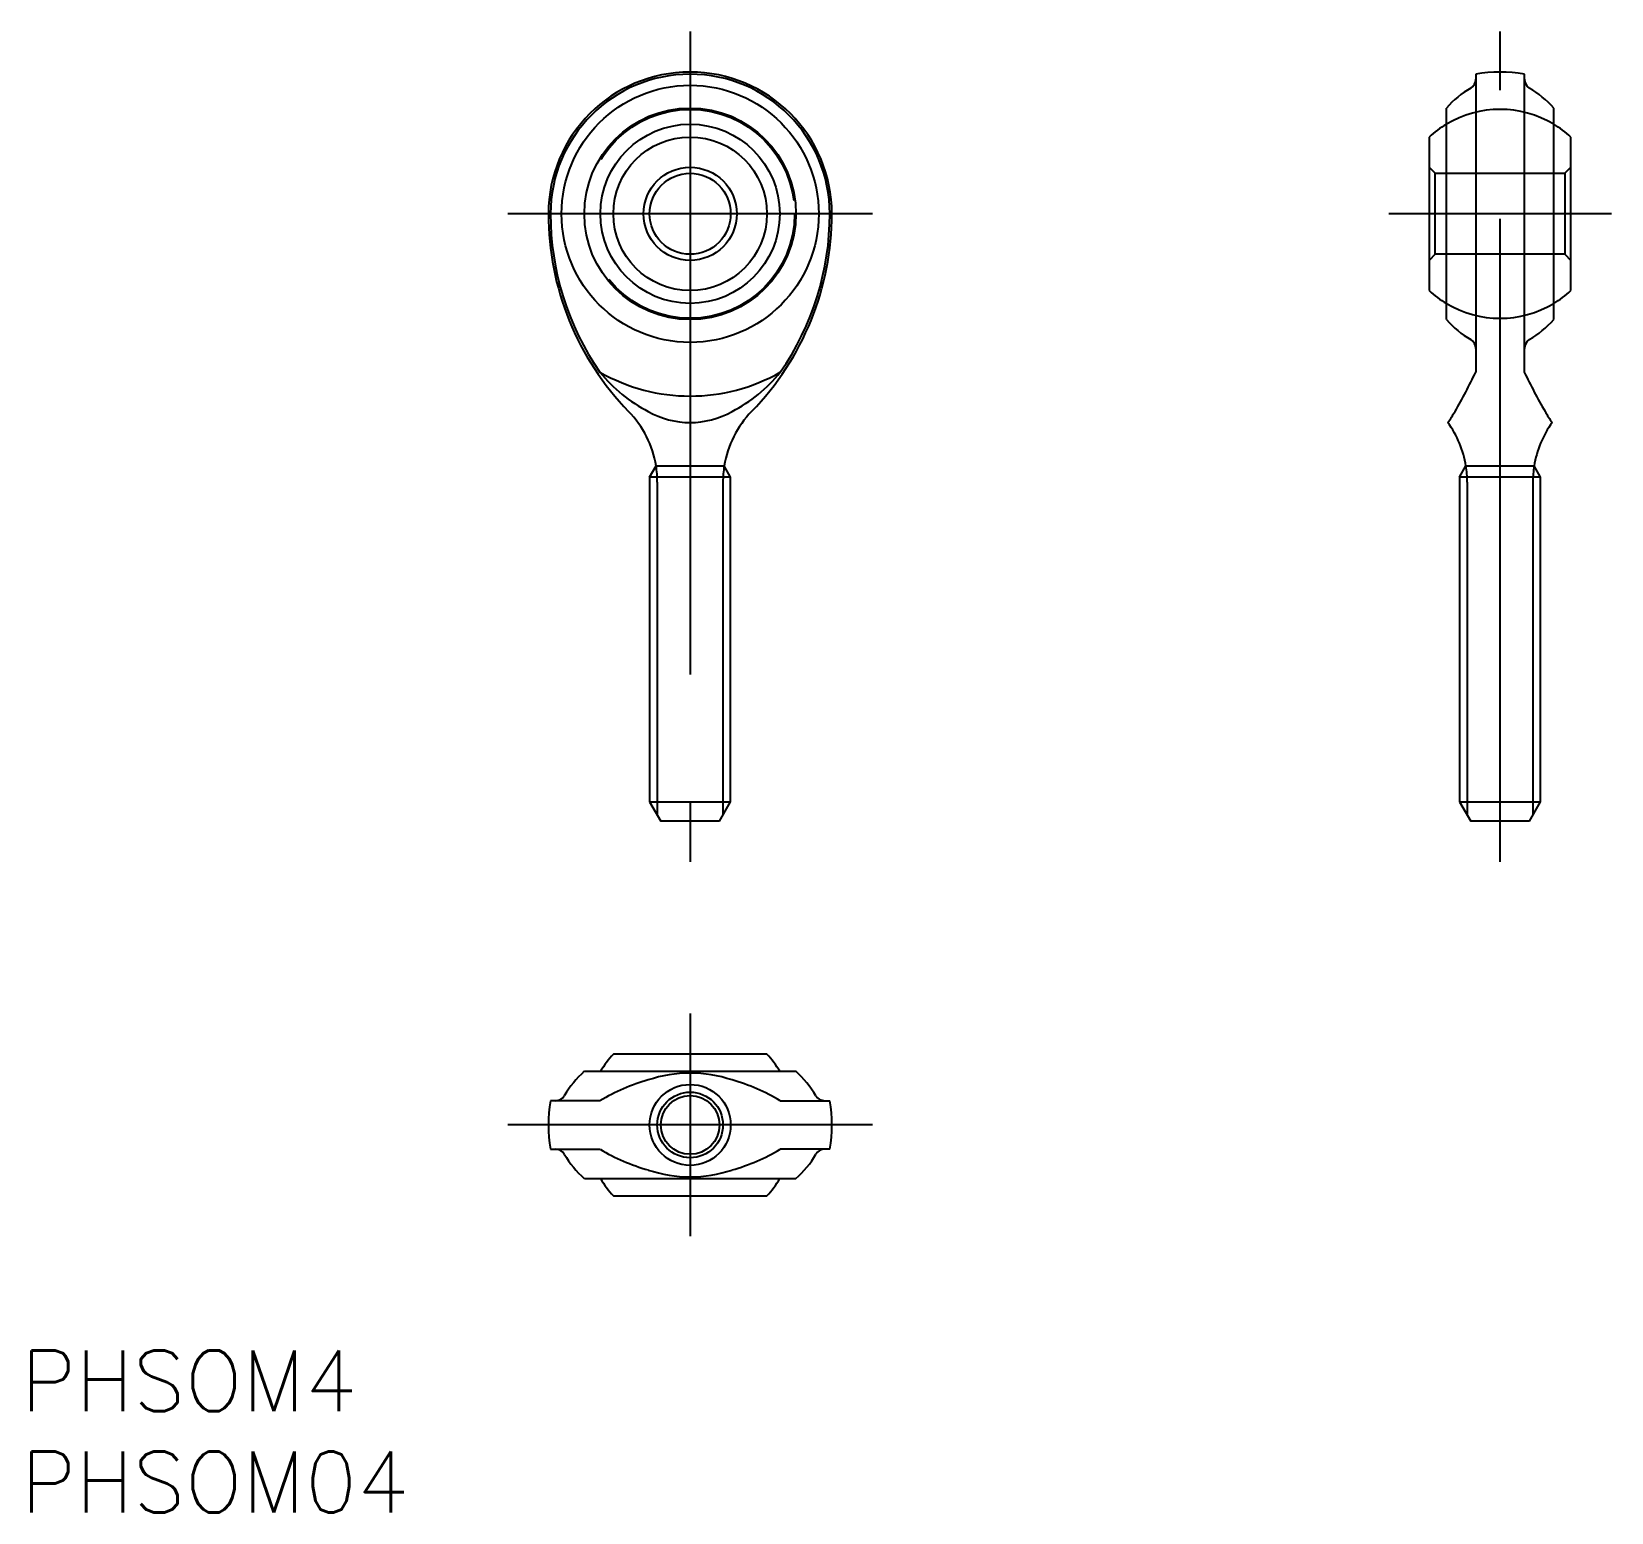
# Model space of a CAD drawing. Extents: x -32.5 to 45.5, y -19.1 to 54.
import ezdxf

# ---------------------------------------------------------------- set-up
doc = ezdxf.new("R2010")
doc.units = 0
doc.linetypes.add('CENTER', pattern=[50.8, 31.75, -6.35, 6.35, -6.35])
doc.linetypes.add('DASHED', pattern=[19.05, 12.7, -6.35])
doc.layers.get('0').update_dxf_attribs({"linetype": 'CONTINUOUS'})
doc.layers.add('CENTER', color=1, linetype='CENTER')
doc.styles.get("Standard").update_dxf_attribs({"font": 'txt.shx', "height": 3, "bigfont": 'bigfont.shx'})

msp = doc.modelspace()

# ---------------------------------------------------------------- linework, layer by layer
at = {"color": 7, "linetype": 'CONTINUOUS'}
for p, q in [((38.8, 51.896), (38.8, 37.179)), ((41.2, 37.179), (41.2, 51.896)), ((37.35, 39.774), (37.35, 50.226)), ((42.65, 39.774), (42.65, 50.226)), ((36.5, 48.791), (36.5, 41.209)), ((43.5, 41.209), (43.5, 48.791)), ((-2, 32), (-1.684, 32.547)), ((-2, 32), (-2, 15.953)), ((2, 32), (-2, 32)), ((-1.684, 32.547), (1.684, 32.547)), ((2, 32), (1.684, 32.547)), ((2, 15.953), (2, 32)), ((38, 32), (38.316, 32.547)), ((38, 32), (38, 15.953)), ((42, 32), (38, 32)), ((38.316, 32.547), (41.684, 32.547)), ((42, 32), (41.684, 32.547)), ((42, 15.953), (42, 32)), ((-2, 15.953), (2, 15.953)), ((-2, 15.953), (-1.45, 15)), ((1.45, 15), (2, 15.953)), ((38, 15.953), (42, 15.953)), ((38, 15.953), (38.55, 15)), ((41.45, 15), (42, 15.953)), ((1.45, 15), (-1.45, 15)), ((41.45, 15), (38.55, 15)), ((3.791, 3.5), (-3.791, 3.5)), ((-5.226, 2.65), (5.226, 2.65)), ((-4.453, 1.2), (-6.896, 1.2)), ((4.453, 1.2), (6.896, 1.2)), ((-6.896, -1.2), (-4.453, -1.2)), ((6.896, -1.2), (4.453, -1.2)), ((-5.226, -2.65), (5.226, -2.65)), ((-3.791, -3.5), (3.791, -3.5))]:
    msp.add_line(p, q, dxfattribs=at)
at = {"color": 3, "linetype": 'DASHED'}
for p, q in [((36.8, 47), (36.5, 47.3)), ((36.8, 43), (36.8, 47)), ((36.8, 47), (43.2, 47)), ((43.2, 47), (43.5, 47.3)), ((43.2, 47), (43.2, 43)), ((36.8, 43), (36.5, 42.7)), ((43.2, 43), (36.8, 43)), ((43.2, 43), (43.5, 42.7))]:
    msp.add_line(p, q, dxfattribs=at)
at = {"color": 3, "linetype": 'CONTINUOUS'}
for p, q in [((-1.621, 31.754), (-1.621, 15.296)), ((1.621, 31.754), (1.621, 15.296)), ((38.379, 31.754), (38.379, 15.296)), ((41.621, 31.754), (41.621, 15.296))]:
    msp.add_line(p, q, dxfattribs=at)
at = {"color": 7, "linetype": 'CONTINUOUS'}
for centre, radius in [((0, 45), 6.35), ((0, 45), 5.226), ((0, 45), 4.427), ((0, 45), 3.791), ((0, 45), 2.3), ((0, 45), 2), ((0, 0), 2), ((0, 0), 1.45)]:
    msp.add_circle(centre, radius, dxfattribs=at)
at = {"color": 3, "linetype": 'DASHED'}
msp.add_circle((0, 45), 5.16, dxfattribs=at)
at = {"color": 3, "linetype": 'CONTINUOUS'}
msp.add_circle((0, 0), 1.621, dxfattribs=at)
at = {"color": 7, "linetype": 'CONTINUOUS'}
for centre, radius, start, end in [((0, 45), 7, 0, 180), ((0, 45), 6.896, 0, 180), ((38.3, 51.644), 0.5, 300.65192, 0), ((40, 45), 7, 80.12911, 99.87089), ((41.7, 51.644), 0.5, 180, 239.34808), ((41.185, 46.775), 5.16, 120.65192, 138.01789), ((38.815, 46.775), 5.16, 41.98211, 59.34808), ((40, 45), 5.16, 120.90497, 132.71564), ((40, 45), 5.16, 47.28436, 59.09503), ((7, 45), 14, 180, 224.2013), ((6.798, 44.986), 13.695, 179.94325, 214.75975), ((-7, 45), 14, 315.7987, 0), ((-6.786, 44.982), 13.682, 325.22367, 0.07333), ((40, 45), 5.16, 227.28436, 239.09503), ((40, 45), 5.16, 300.90497, 312.71564), ((41.185, 43.225), 5.16, 221.98211, 239.34808), ((38.815, 43.225), 5.16, 300.65192, 318.01789), ((38.3, 38.356), 0.5, 0, 59.34808), ((41.7, 38.356), 0.5, 120.65192, 180), ((0, 45), 9, 240.34814, 299.65186), ((1.249, 41.755), 7.311, 218.75092, 243.01819), ((-1.255, 41.762), 7.32, 296.99587, 321.23502), ((12.885, 49.62), 28.746, 329.98434, 334.35582), ((67.1, 49.612), 28.73, 205.6429, 210.01693), ((-6.621, 31.754), 5, 9.12819, 44.2013), ((0, 38.874), 4.182, 240.36653, 299.63347), ((6.621, 31.754), 5, 135.7987, 170.87181), ((31.582, 38.839), 7.164, 324.63482, 329.84032), ((48.333, 38.787), 7.065, 210.14139, 215.41974), ((33.379, 31.754), 5, 9.12819, 35.99747), ((46.621, 31.754), 5, 144, 170.87181), ((0, 0), 5.16, 137.28436, 149.09503), ((0, 0), 5.16, 30.90497, 42.71564), ((-1.775, -1.185), 5.16, 131.98211, 149.34808), ((0, -3.975), 6.535, 71.55228, 108.44772), ((1.775, -1.185), 5.159, 30.65192, 48.01789), ((0.83, -7.817), 10.45, 106.09892, 120.36444), ((-0.835, -7.828), 10.462, 59.64391, 73.89272), ((0, 0), 7, 170.12911, 189.87089), ((-6.644, 1.7), 0.5, 270, 329.34808), ((6.644, 1.7), 0.5, 210.65192, 270), ((0, 0), 7, 350.12911, 9.87089), ((-6.644, -1.7), 0.5, 30.65192, 90), ((-1.775, 1.185), 5.16, 210.65192, 228.01789), ((0.835, 7.828), 10.462, 239.64391, 253.89272), ((-0.83, 7.817), 10.45, 286.09892, 300.36444), ((1.775, 1.185), 5.16, 311.98211, 329.34808), ((6.644, -1.7), 0.5, 90, 149.34808), ((0, 3.975), 6.535, 251.55228, 288.44772), ((0, 0), 5.16, 210.90497, 222.71564), ((0, 0), 5.16, 317.28436, 329.09503)]:
    msp.add_arc(centre, radius, start, end, dxfattribs=at)
at = {"color": 3, "linetype": 'DASHED'}
for start, end in [(59.09503, 120.90497), (239.09503, 300.90497)]:
    msp.add_arc((40, 45), 5.16, start, end, dxfattribs=at)
at = {"color": 3, "linetype": 'CONTINUOUS'}
for centre, start, end in [((-6.621, 31.754), 0, 9.12819), ((6.621, 31.754), 170.87181, 180), ((33.379, 31.754), 0, 9.12819), ((46.621, 31.754), 170.87181, 180)]:
    msp.add_arc(centre, 5, start, end, dxfattribs=at)
at = {"layer": 'CENTER', "color": 1, "linetype": 'CENTER'}
for p, q in [((0, 54), (0, 13)), ((40, 13), (40, 54)), ((9, 45), (-9, 45)), ((45.5, 45), (34.5, 45)), ((0, 5.5), (0, -5.5)), ((9, 0), (-9, 0))]:
    msp.add_line(p, q, dxfattribs=at)

# ---------------------------------------------------------------- texts
at = {"color": 7, "linetype": 'CONTINUOUS'}
for s, p in [('PHSOM4', (-33.04, -14.135)), ('PHSOM04', (-33.04, -19.135))]:
    msp.add_text(s, height=3, dxfattribs=at).set_placement(p)

doc.saveas('drawing.dxf')
